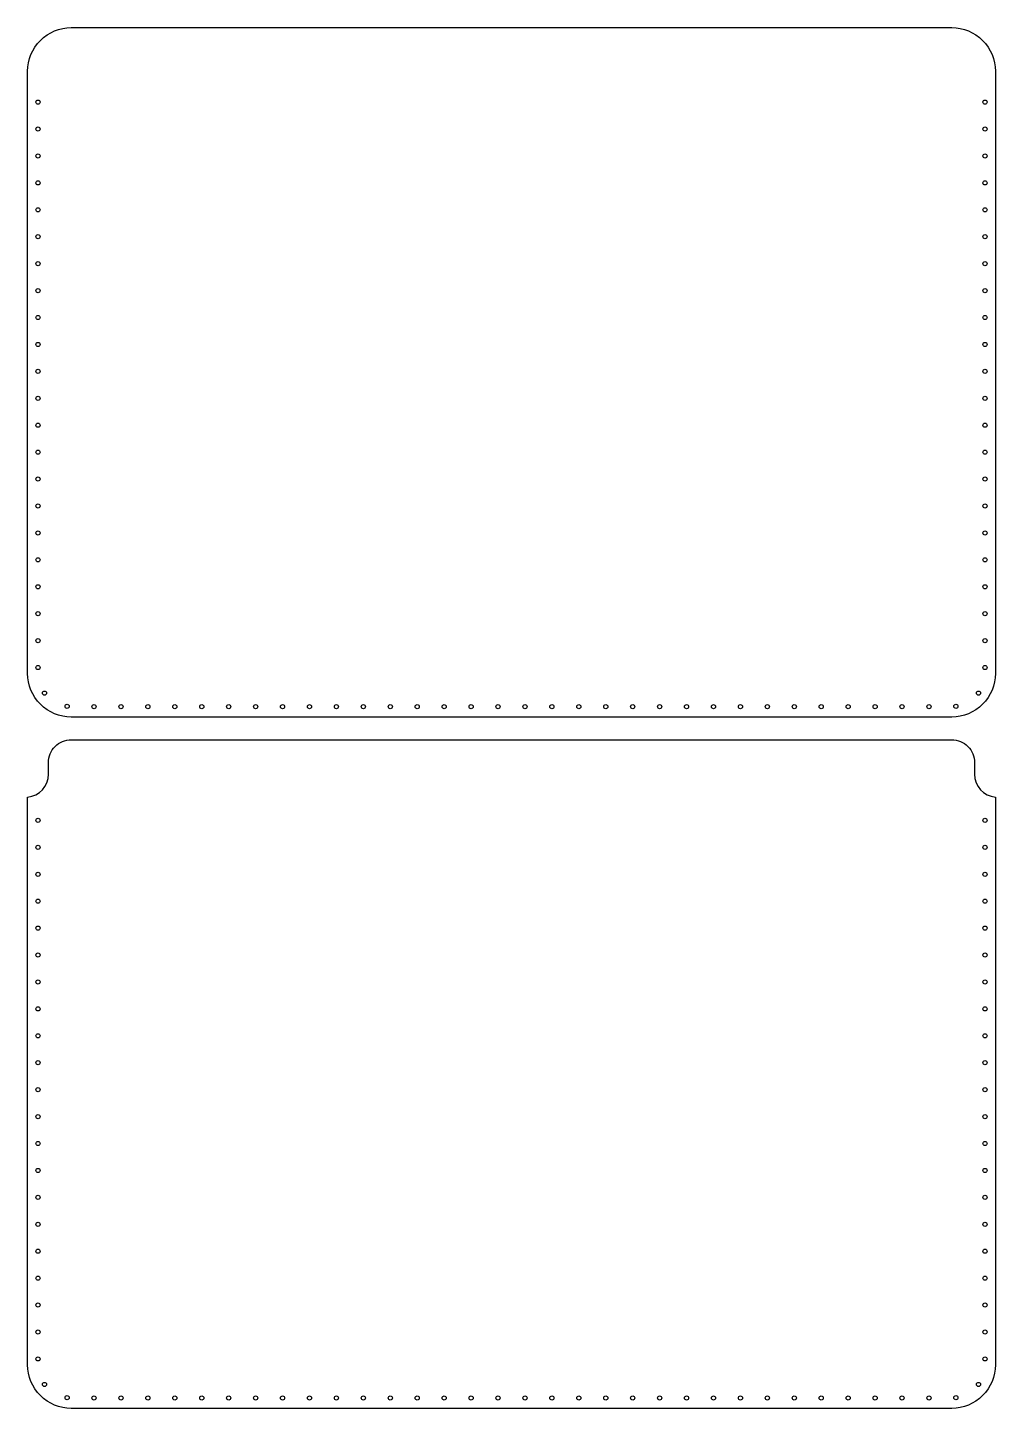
# Model space of a CAD drawing. Header units: millimetres. Extents: x 3056 to 3405, y 1637 to 2135.
import ezdxf

# ---------------------------------------------------------------- set-up
doc = ezdxf.new("R2010")
doc.units = ezdxf.units.MM

# ---------------------------------------------------------------- blocks, each defined once
blk = doc.blocks.new('*U12')
blk.add_circle((0, 0), 0.75)
blk = doc.blocks.new('*U13')
at = {"color": 0, "linetype": 'ByBlock', "lineweight": -2, "transparency": 16777216}
for p, rotation in [((3059.55, 2108.07), 90.00000000000011), ((3401.05, 2108.07), 270.0000000000025), ((3059.55, 2098.35), 90.00000000000011), ((3401.05, 2098.35), 270.0000000000025), ((3059.55, 2088.64), 90.00000000000011), ((3401.05, 2088.64), 270.0000000000025), ((3059.55, 2078.93), 90.00000000000011), ((3401.05, 2078.93), 270.0000000000025), ((3059.55, 2069.21), 90.00000000000011), ((3401.05, 2069.21), 270.0000000000025), ((3059.55, 2059.5), 90.00000000000011), ((3401.05, 2059.5), 270.0000000000025), ((3059.55, 2049.79), 90.00000000000011), ((3401.05, 2049.79), 270.0000000000025), ((3059.55, 2040.07), 90.00000000000011), ((3401.05, 2040.07), 270.0000000000025), ((3059.55, 2030.36), 90.00000000000011), ((3401.05, 2030.36), 270.0000000000025), ((3059.55, 2020.65), 90.00000000000011), ((3401.05, 2020.65), 270.0000000000025), ((3059.55, 2010.93), 90.00000000000011), ((3401.05, 2010.93), 270.0000000000025), ((3059.55, 2001.22), 90.00000000000011), ((3401.05, 2001.22), 270.0000000000025), ((3059.55, 1991.51), 90.00000000000011), ((3401.05, 1991.51), 270.0000000000025), ((3059.55, 1981.79), 90.00000000000011), ((3401.05, 1981.79), 270.0000000000025), ((3059.55, 1972.08), 90.00000000000011), ((3401.05, 1972.08), 270.0000000000025), ((3059.55, 1962.37), 90.00000000000011), ((3401.05, 1962.37), 270.0000000000025), ((3059.55, 1952.65), 90.00000000000011), ((3401.05, 1952.65), 270.0000000000025), ((3059.55, 1942.94), 90.00000000000011), ((3401.05, 1942.94), 270.0000000000025), ((3059.55, 1933.23), 90.00000000000011), ((3401.05, 1933.23), 270.0000000000025), ((3059.55, 1923.51), 90.00000000000011), ((3401.05, 1923.51), 270.0000000000025), ((3059.55, 1913.8), 90.00000000000011), ((3401.05, 1913.8), 270.0000000000025), ((3059.55, 1904.09), 90.00000000000011), ((3401.05, 1904.09), 270.0000000000025), ((3061.89, 1894.87), 126.3671457872695), ((3398.72, 1894.87), 233.632854212706), ((3070.04, 1890.09), 172.7719528234291), ((3079.74, 1889.99), 180), ((3089.46, 1889.99), 180), ((3099.17, 1889.99), 180), ((3108.88, 1889.99), 180), ((3118.6, 1889.99), 180), ((3128.31, 1889.99), 180), ((3138.02, 1889.99), 180), ((3147.74, 1889.99), 180), ((3157.45, 1889.99), 180), ((3167.16, 1889.99), 180), ((3176.88, 1889.99), 180), ((3186.59, 1889.99), 180), ((3196.3, 1889.99), 180), ((3206.02, 1889.99), 180), ((3215.73, 1889.99), 180), ((3225.44, 1889.99), 180), ((3235.16, 1889.99), 180), ((3244.87, 1889.99), 180), ((3254.58, 1889.99), 180), ((3264.3, 1889.99), 180), ((3274.01, 1889.99), 180), ((3283.72, 1889.99), 180), ((3293.44, 1889.99), 180), ((3303.15, 1889.99), 180), ((3312.86, 1889.99), 180), ((3322.58, 1889.99), 180), ((3332.29, 1889.99), 180), ((3342, 1889.99), 180), ((3351.72, 1889.99), 180), ((3361.43, 1889.99), 180), ((3371.14, 1889.99), 180), ((3380.86, 1889.99), 180), ((3390.57, 1890.09), 187.228047176547)]:
    blk.add_blockref('*U12', p, dxfattribs=dict(at, rotation=rotation))

msp = doc.modelspace()

# ---------------------------------------------------------------- linework, layer by layer
for points in [[(3071.54, 2134.94), (3389.06, 2134.94, -0.414214), (3404.8, 2119.2), (3404.8, 1901.98, -0.414214), (3389.06, 1886.24), (3071.54, 1886.24, -0.414214), (3055.8, 1901.98), (3055.8, 2119.2, -0.414214)], [(3055.8, 1857.36, 0.388018), (3063.3, 1865.57), (3063.3, 1869.79, -0.414214), (3071.54, 1878.04), (3389.06, 1878.04, -0.414214), (3397.3, 1869.79), (3397.3, 1865.57, 0.388018), (3404.8, 1857.36), (3404.8, 1652.58, -0.414214), (3389.06, 1636.84), (3071.54, 1636.84, -0.414214), (3055.8, 1652.58)]]:
    msp.add_lwpolyline(points, format="xyb", close=True)
for centre in [(3059.55, 1848.95), (3401.05, 1848.95), (3059.55, 1839.23), (3401.05, 1839.23), (3059.55, 1829.52), (3401.05, 1829.52), (3059.55, 1819.81), (3401.05, 1819.81), (3059.55, 1810.09), (3401.05, 1810.09), (3059.55, 1800.38), (3401.05, 1800.38), (3059.55, 1790.67), (3401.05, 1790.67), (3059.55, 1780.95), (3401.05, 1780.95), (3059.55, 1771.24), (3401.05, 1771.24), (3059.55, 1761.53), (3401.05, 1761.53), (3059.55, 1751.81), (3401.05, 1751.81), (3059.55, 1742.1), (3401.05, 1742.1), (3059.55, 1732.39), (3401.05, 1732.39), (3059.55, 1722.67), (3401.05, 1722.67), (3059.55, 1712.96), (3401.05, 1712.96), (3059.55, 1703.25), (3401.05, 1703.25), (3059.55, 1693.53), (3401.05, 1693.53), (3059.55, 1683.82), (3401.05, 1683.82), (3059.55, 1674.11), (3401.05, 1674.11), (3059.55, 1664.39), (3401.05, 1664.39), (3059.55, 1654.68), (3401.05, 1654.68), (3061.89, 1645.47), (3398.72, 1645.47), (3070.04, 1640.68), (3079.74, 1640.59), (3089.46, 1640.59), (3099.17, 1640.59), (3108.88, 1640.59), (3118.6, 1640.59), (3128.31, 1640.59), (3138.02, 1640.59), (3147.74, 1640.59), (3157.45, 1640.59), (3167.16, 1640.59), (3176.88, 1640.59), (3186.59, 1640.59), (3196.3, 1640.59), (3206.02, 1640.59), (3215.73, 1640.59), (3225.44, 1640.59), (3235.16, 1640.59), (3244.87, 1640.59), (3254.58, 1640.59), (3264.3, 1640.59), (3274.01, 1640.59), (3283.72, 1640.59), (3293.44, 1640.59), (3303.15, 1640.59), (3312.86, 1640.59), (3322.58, 1640.59), (3332.29, 1640.59), (3342, 1640.59), (3351.72, 1640.59), (3361.43, 1640.59), (3371.14, 1640.59), (3380.86, 1640.59), (3390.57, 1640.68)]:
    msp.add_circle(centre, 0.75)

# ---------------------------------------------------------------- block references
msp.add_blockref('*U13', (0, 0))

doc.saveas('drawing.dxf')
